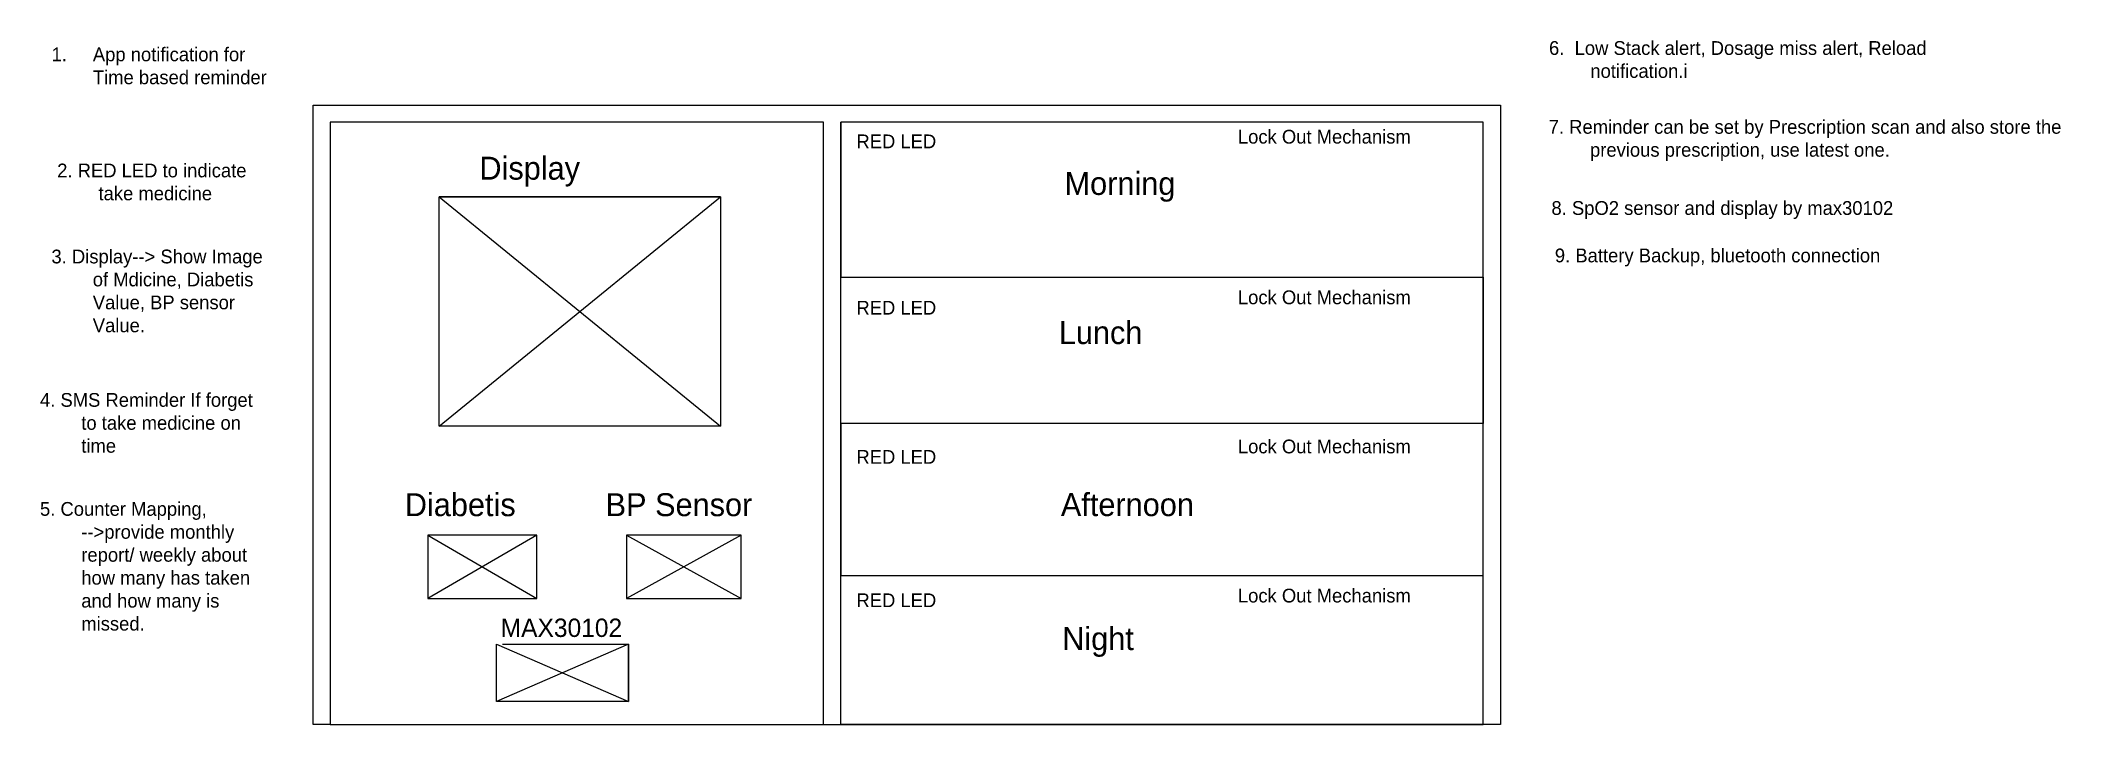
# Model space of a CAD drawing. Header units: inches. Extents: x 1.9 to 46, y 3.5 to 18.4.
import ezdxf

# ---------------------------------------------------------------- set-up
doc = ezdxf.new("R2010")
doc.units = ezdxf.units.IN
doc.header["$MEASUREMENT"] = 0

msp = doc.modelspace()

# ---------------------------------------------------------------- linework, layer by layer
for p, q in [((7.875, 17), (33.75, 17)), ((7.875, 3.5), (7.875, 17)), ((33.75, 17), (33.75, 3.5)), ((8.25, 16.625), (8.25, 3.5)), ((19, 16.625), (8.25, 16.625)), ((19, 3.5), (19, 16.625)), ((33.375, 16.625), (19.375, 16.625)), ((19.375, 3.5), (19.375, 16.625)), ((19.375, 16.625), (19.375, 13.25)), ((19.375, 3.5), (19.375, 16.625)), ((33.375, 3.5), (33.375, 16.625)), ((10.625, 10), (10.625, 15)), ((10.625, 15), (10.875, 15)), ((10.625, 10), (16.75, 15)), ((16.75, 15), (10.625, 15)), ((10.625, 15), (16.75, 10)), ((10.875, 15), (16.75, 15)), ((16.75, 15), (16.75, 10)), ((19.375, 13.25), (33.375, 13.25)), ((33.375, 13.25), (33.375, 10.062)), ((16.75, 10), (10.625, 10)), ((33.375, 10.062), (19.375, 10.062)), ((19.375, 10.062), (19.375, 6.75)), ((10.375, 7.625), (10.375, 6.25)), ((12.75, 7.625), (10.375, 7.625)), ((10.375, 7.625), (12.75, 6.25)), ((12.75, 7.625), (10.375, 6.25)), ((12.75, 6.25), (12.75, 7.625)), ((12.75, 6.25), (12.75, 7.625)), ((14.703, 7.625), (14.703, 6.25)), ((17.203, 7.625), (14.703, 7.625)), ((14.703, 7.625), (17.203, 6.25)), ((17.203, 7.625), (14.703, 6.25)), ((17.203, 6.25), (17.203, 7.625)), ((17.203, 6.25), (17.203, 7.625)), ((19.375, 6.75), (33.375, 6.75)), ((10.375, 6.25), (12.75, 6.25)), ((14.703, 6.25), (17.203, 6.25)), ((11.875, 4), (11.875, 5.25)), ((11.875, 5.25), (14.75, 4)), ((14.75, 5.25), (11.875, 4)), ((12, 5.25), (14.75, 5.25)), ((14.75, 5.25), (14.75, 4)), ((14.75, 4), (14.75, 5.25)), ((14.75, 4), (11.875, 4)), ((8.25, 3.5), (7.875, 3.5)), ((8.25, 3.5), (33.375, 3.5)), ((33.375, 3.5), (19.375, 3.5)), ((33.75, 3.5), (33.375, 3.5))]:
    msp.add_line(p, q)

# ---------------------------------------------------------------- texts
at = {"attachment_point": 1}
for s, width, heights, insert, char_height in [('\\pxi-3,l4,t4;1.^IApp notification for Time based reminder', 5.25, [0], (1.877, 18.255), 0.3), ('\\pxi-3,l4,t4;6.  Low Stack alert, Dosage miss alert, Reload notification.i', 8.59383, [1.753], (34.507, 18.393), 0.3), ('RED LED', 5.25, [0], (19.715, 16.359), 0.3), ('\\pxi-3,l4,t4;Lock Out Mechanism', 8.59383, [1.753], (27.727, 16.461), 0.3), ('\\pxi-3,l4,t4;7. Reminder can be set by Prescription scan and also store the previous prescription, use latest one.', 12.89639, [1.753], (34.5, 16.675), 0.3), ('Display', 5.25, [0], (11.5, 15.875), 0.5), ('\\pxi-3,l4,t4;2. RED LED to indicate take medicine', 5.25, [0], (2, 15.725), 0.3), ('Morning', 5.25, [0], (24.25, 15.542), 0.5), ('\\pxi-3,l4,t4;8. SpO2 sensor and display by max30102', 12.89639, [1.753], (34.56, 14.907), 0.3), ('\\pxi-3,l4,t4;3. Display--> Show Image of Mdicine, Diabetis Value, BP sensor Value.', 5.25, [0], (1.875, 13.85), 0.3), ('\\pxi-3,l4,t4;9. Battery Backup, bluetooth connection', 12.89639, [1.753], (34.634, 13.873), 0.3), ('\\pxi-3,l4,t4;Lock Out Mechanism', 8.59383, [1.753], (27.727, 12.961), 0.3), ('RED LED', 5.25, [0], (19.715, 12.734), 0.3), ('Lunch', 5.25, [0], (24.125, 12.292), 0.5), ('\\pxi-3,l4,t4;4. SMS Reminder If forget to take medicine on time', 5.25, [0], (1.625, 10.725), 0.3), ('\\pxi-3,l4,t4;Lock Out Mechanism', 8.59383, [1.753], (27.727, 9.711), 0.3), ('RED LED', 5.25, [0], (19.715, 9.484), 0.3), ('\\pxi-3,l4,t4;5. Counter Mapping, -->provide monthly report/ weekly about how many has taken and how many is missed.', 5.25, [0], (1.625, 8.35), 0.3), ('Diabetis', 5.25, [0], (9.875, 8.542), 0.5), ('BP Sensor', 5.25, [0], (14.25, 8.542), 0.5), ('Afternoon', 5.25, [0], (24.17, 8.544), 0.5), ('RED LED', 5.25, [0], (19.715, 6.359), 0.3), ('\\pxi-3,l4,t4;Lock Out Mechanism', 8.59383, [1.753], (27.727, 6.461), 0.3), ('MAX30102', 5.25, [0], (11.964, 5.81), 0.4), ('Night', 5.25, [0], (24.199, 5.624), 0.5)]:
    msp.add_mtext_dynamic_manual_height_columns(s, width=width, gutter_width=1, heights=heights, dxfattribs=dict(at, insert=insert, char_height=char_height))

doc.saveas('drawing.dxf')
